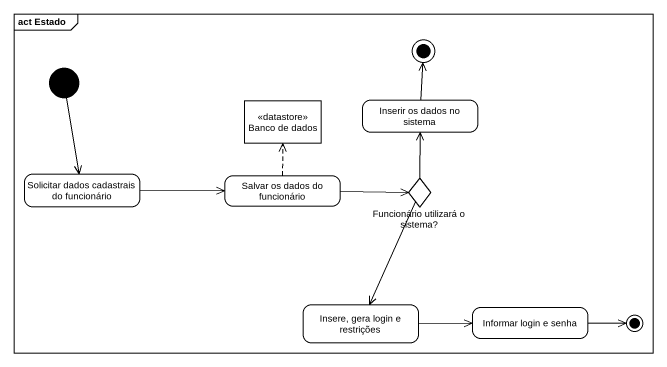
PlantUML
@startuml
mainframe act Estado
hide empty description
state final1 <<end>>
state "Banco de dados" as Banco_de_dados <<datastore>>
state "Inserir os dados no sistema" as Inserir_os_dados_no_sistema
state "Solicitar dados cadastrais do funcionário" as Solicitar_dados_cadastrais
state "Salvar os dados do funcionário" as Salvar_os_dados_do
state "Funcionário utilizará o sistema?" as Funcionário_utilizará_o <<choice>>
state "Insere, gera login e restrições" as Insere_gera_login_e
state "Informar login e senha" as Informar_login_e_senha
state final2 <<end>>
[*] --> Solicitar_dados_cadastrais
Inserir_os_dados_no_sistema -up-> final1
Solicitar_dados_cadastrais -right-> Salvar_os_dados_do
Salvar_os_dados_do -up[dashed]-> Banco_de_dados
Salvar_os_dados_do -right-> Funcionário_utilizará_o
Funcionário_utilizará_o -up-> Inserir_os_dados_no_sistema
Funcionário_utilizará_o --> Insere_gera_login_e
Insere_gera_login_e -right-> Informar_login_e_senha
Informar_login_e_senha -right-> final2
@enduml
